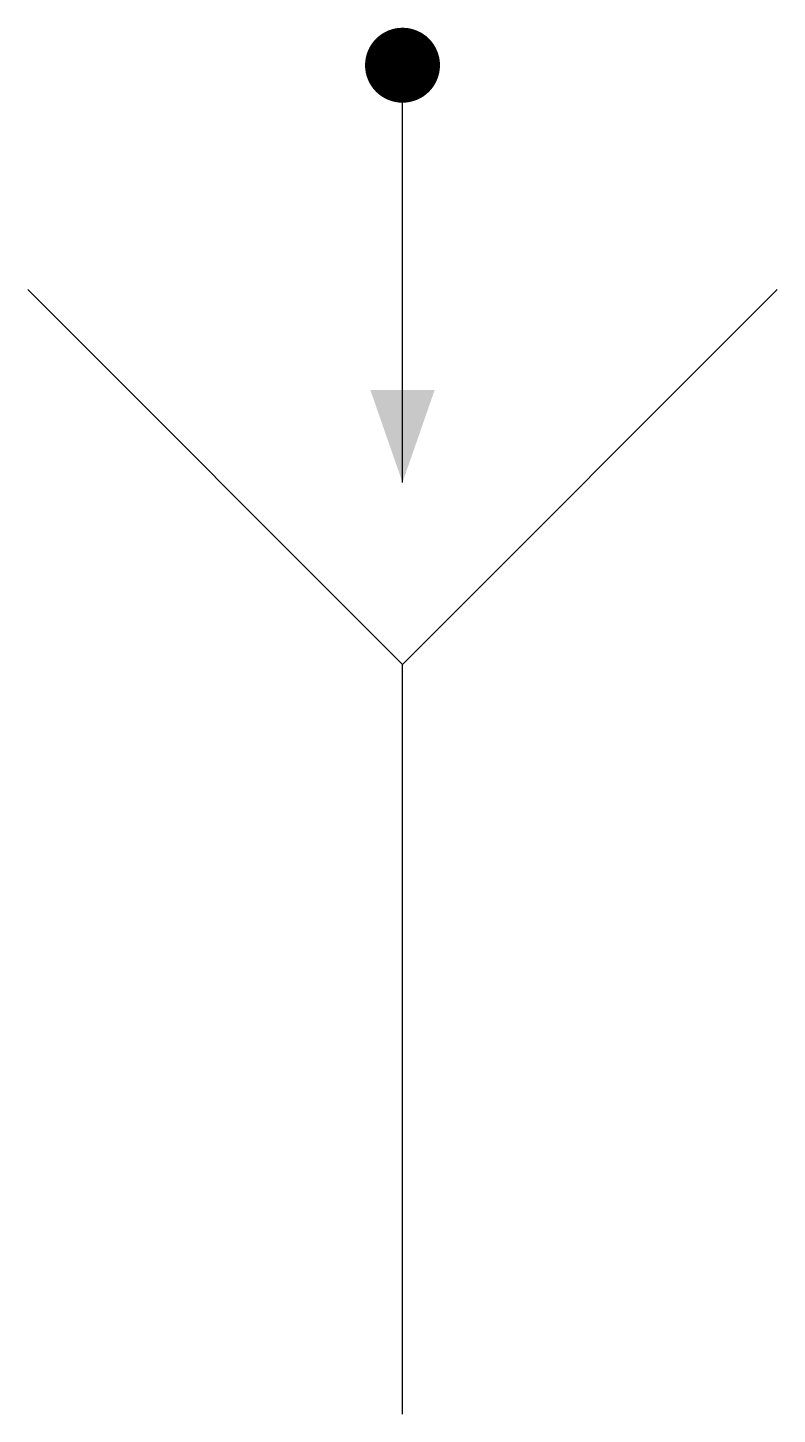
# Model space of a CAD drawing. Header units: millimetres. Extents: x -10118.671 to -10118.421, y 47.719 to 48.181.
import ezdxf

# ---------------------------------------------------------------- set-up
doc = ezdxf.new("R2010")
doc.units = ezdxf.units.MM
doc.header["$LTSCALE"] = 10
doc.layers.add('Tub_componentes', color=2, linetype='Continuous')

msp = doc.modelspace()

# ---------------------------------------------------------------- linework, layer by layer
at = {"layer": 'Tub_componentes', "color": 2}
msp.add_line((-10118.54586, 48.02971), (-10118.54586, 48.16881), dxfattribs=at)
at = {"layer": 'Tub_componentes'}
for p, q in [((-10118.67086, 48.09404), (-10118.54586, 47.96904)), ((-10118.54586, 47.96904), (-10118.42086, 48.09404)), ((-10118.54586, 47.71904), (-10118.54586, 47.96904))]:
    msp.add_line(p, q, dxfattribs=at)
at = {"layer": 'Tub_componentes', "color": 2, "const_width": 0.0125}
msp.add_lwpolyline([(-10118.55211, 48.16881, 1), (-10118.53961, 48.16881, 1)], format="xyb", close=True, dxfattribs=at)
at = {"layer": 'Tub_componentes', "color": 2}
msp.add_solid([(-10118.54586, 48.02971), (-10118.53514, 48.06053), (-10118.55659, 48.06053)], dxfattribs=at)

doc.saveas('drawing.dxf')
